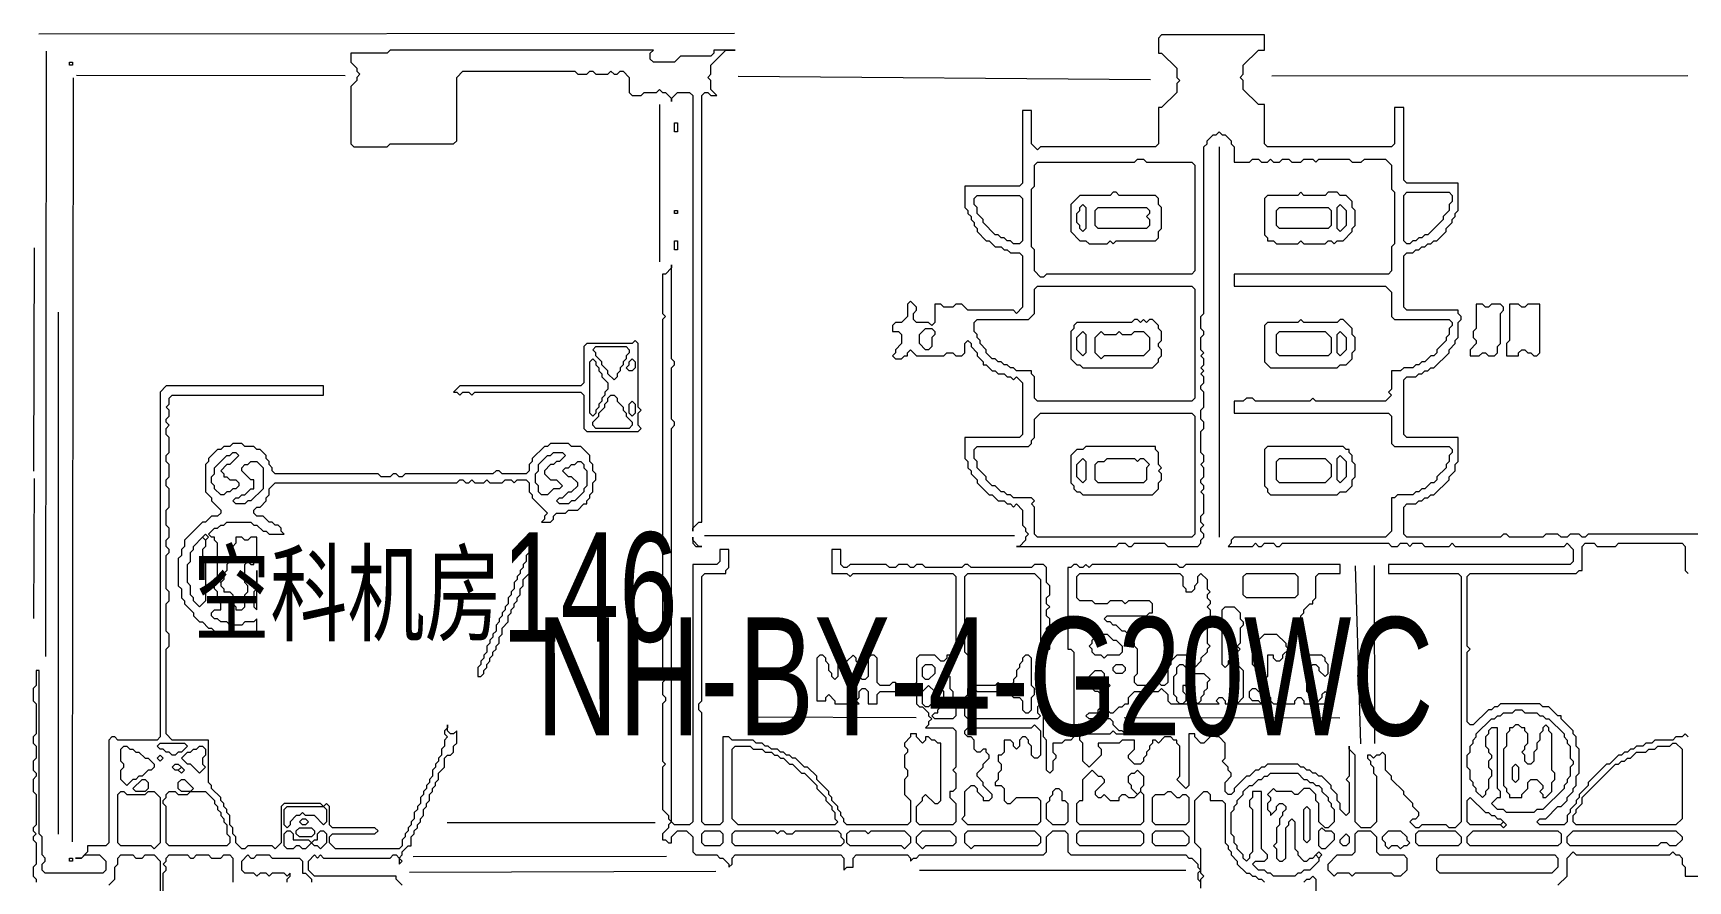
# Model space of a CAD drawing. Extents: x 20 to 3943, y 20 to 2783.
# Drawn here: x 935 to 1482, y 1839 to 2120 of the extents above; entities that cross this region are included whole.
import ezdxf

# ---------------------------------------------------------------- set-up
doc = ezdxf.new("R2010")
doc.units = 0
for name, color, linetype, lineweight in [('OCR_TEXT', 6, 'Continuous', 0), ('TRACE_CURVE', 6, 'Continuous', 0), ('TRACE_STRAIGHT', 5, 'Continuous', 0), ('TRACE_TEXT_SYMBOL', 6, 'Continuous', 0)]:
    doc.layers.add(name, color=color, linetype=linetype, lineweight=lineweight)
doc.styles.add('wqy-unicode', font='wqy-unicode.lff')

msp = doc.modelspace()

# ---------------------------------------------------------------- linework, layer by layer
at = {"layer": 'TRACE_CURVE', "color": 6}
for points in [[(1402, 2054), (1402, 2055), (1404, 2057), (1404, 2058), (1405, 2059), (1405, 2060), (1406, 2061), (1406, 2070), (1389, 2070), (1388, 2071), (1388, 2095), (1385, 2095), (1385, 2083), (1384, 2082), (1343, 2082), (1342, 2083), (1342, 2096), (1340, 2096), (1335, 2101), (1335, 2104), (1334, 2105), (1335, 2106), (1335, 2109), (1340, 2114), (1342, 2114), (1342, 2119), (1308, 2119), (1307, 2118), (1307, 2113), (1308, 2113), (1313, 2108), (1313, 2105), (1314, 2104), (1313, 2103), (1313, 2100), (1308, 2095), (1307, 2095), (1307, 2083), (1306, 2082), (1268, 2082), (1267, 2081), (1265, 2083), (1265, 2094), (1262, 2094), (1262, 2070), (1261, 2069), (1243, 2069), (1243, 2062), (1244, 2061), (1244, 2060), (1245, 2059), (1245, 2058), (1246, 2057), (1246, 2056), (1247, 2055), (1247, 2054), (1250, 2051), (1251, 2051), (1253, 2049), (1255, 2049), (1256, 2048), (1257, 2048), (1258, 2047), (1261, 2047)], [(1053, 2114), (1052, 2113), (1040, 2113), (1040, 2110), (1042, 2108), (1042, 2107), (1043, 2106), (1042, 2105), (1042, 2104), (1040, 2102), (1040, 2083), (1041, 2082), (1052, 2082), (1053, 2083), (1074, 2083), (1075, 2084), (1075, 2105), (1077, 2107), (1114, 2107), (1115, 2106), (1118, 2106), (1119, 2107), (1120, 2107), (1121, 2106), (1125, 2106), (1126, 2107), (1127, 2106), (1128, 2106), (1129, 2107), (1130, 2107), (1132, 2105), (1132, 2100), (1133, 2099), (1136, 2099), (1137, 2100), (1141, 2100), (1142, 2101), (1143, 2100), (1144, 2100), (1146, 2098), (1146, 2097), (1146, 2098), (1148, 2100), (1152, 2100), (1153, 2099), (1153, 1955), (1153, 1956), (1155, 1958), (1156, 1958), (1156, 2099), (1157, 2100), (1158, 2100), (1159, 2099), (1161, 2099), (1159, 2101), (1159, 2104), (1158, 2105), (1159, 2106), (1159, 2109), (1164, 2114), (1167, 2114), (1160, 2114), (1160, 2113), (1159, 2112)], [(1159, 2112), (1149, 2112), (1147, 2110), (1140, 2110), (1139, 2111), (1139, 2113), (1140, 2114), (1053, 2114)], [(1321, 1995), (1322, 1996), (1322, 2001), (1321, 2002), (1321, 2003), (1322, 2004), (1322, 2006), (1321, 2007), (1322, 2008), (1321, 2009), (1322, 2010), (1322, 2012), (1321, 2013), (1322, 2014), (1321, 2015), (1321, 2019), (1322, 2020), (1322, 2021), (1321, 2022), (1321, 2026), (1322, 2027), (1322, 2082), (1323, 2083), (1323, 2084), (1325, 2086), (1326, 2086), (1327, 2087), (1328, 2086), (1329, 2086), (1331, 2084), (1331, 2083), (1332, 2082), (1332, 2077), (1337, 2077), (1338, 2078), (1340, 2078), (1341, 2077), (1343, 2077), (1344, 2078), (1345, 2077), (1347, 2077), (1348, 2078), (1350, 2078), (1351, 2077), (1354, 2077), (1355, 2078), (1358, 2078), (1359, 2077), (1360, 2078), (1370, 2078), (1371, 2077), (1374, 2077), (1375, 2078), (1382, 2078), (1384, 2076), (1384, 2068), (1385, 2067), (1385, 2050), (1384, 2049), (1384, 2041), (1383, 2040), (1332, 2040), (1332, 2036), (1382, 2036)], [(1447, 1953), (1446, 1954), (1443, 1954), (1442, 1953), (1440, 1953), (1439, 1954), (1435, 1954), (1434, 1953), (1423, 1953), (1422, 1954), (1421, 1954), (1420, 1953), (1389, 1953), (1388, 1954), (1388, 1963), (1389, 1964), (1392, 1964), (1393, 1965), (1394, 1965), (1395, 1966), (1396, 1966), (1397, 1967), (1398, 1967), (1403, 1972), (1403, 1973), (1405, 1975), (1405, 1977), (1406, 1978), (1406, 1986), (1389, 1986), (1388, 1987), (1388, 2005), (1389, 2006), (1392, 2006), (1393, 2007), (1394, 2007), (1395, 2008), (1396, 2008), (1397, 2009), (1398, 2009), (1403, 2014), (1403, 2015), (1405, 2017), (1405, 2018), (1406, 2019), (1406, 2024), (1407, 2025), (1407, 2026), (1406, 2027), (1406, 2028), (1389, 2028), (1388, 2029), (1388, 2046), (1389, 2047), (1391, 2047), (1392, 2048), (1393, 2048), (1394, 2049), (1395, 2049), (1396, 2050), (1397, 2050), (1398, 2051), (1399, 2051), (1402, 2054)], [(1261, 2047), (1262, 2046), (1262, 2029), (1260, 2027), (1259, 2028), (1244, 2028), (1242, 2030), (1240, 2030), (1239, 2029), (1236, 2029), (1235, 2030), (1233, 2030), (1233, 2024), (1232, 2023), (1231, 2024), (1227, 2024), (1226, 2025), (1226, 2027), (1227, 2028), (1227, 2029), (1225, 2031), (1224, 2030), (1224, 2026), (1222, 2024), (1220, 2024), (1219, 2023), (1219, 2021), (1221, 2021), (1222, 2020), (1222, 2017), (1220, 2015), (1220, 2014), (1219, 2013), (1220, 2012), (1222, 2012), (1223, 2013), (1224, 2013), (1224, 2014), (1225, 2015), (1227, 2013), (1236, 2013), (1237, 2014), (1239, 2014), (1240, 2013), (1242, 2013), (1243, 2014), (1243, 2017), (1244, 2018), (1245, 2017), (1245, 2016), (1247, 2014), (1247, 2013), (1249, 2011), (1249, 2010), (1250, 2010), (1252, 2008), (1253, 2008), (1254, 2007), (1256, 2007), (1257, 2006), (1258, 2006), (1259, 2005), (1260, 2006), (1262, 2004)], [(1165, 1943), (1165, 1949), (1162, 1949), (1162, 1945), (1161, 1944), (1153, 1944), (1153, 1859), (1152, 1858), (1147, 1858), (1146, 1859), (1146, 1989), (1147, 1990), (1147, 1991), (1146, 1992), (1146, 2009), (1147, 2010), (1147, 2011), (1146, 2012), (1146, 2043), (1146, 2042), (1144, 2040), (1143, 2040), (1143, 2027), (1144, 2026), (1143, 2025), (1143, 1908), (1144, 1907), (1144, 1906), (1143, 1905), (1143, 1901), (1144, 1900), (1144, 1899), (1143, 1898), (1143, 1879), (1144, 1878), (1143, 1877), (1143, 1863), (1145, 1861), (1145, 1860), (1146, 1859), (1145, 1858), (1145, 1857), (1143, 1855), (1143, 1853), (1144, 1853), (1145, 1852), (1146, 1852), (1146, 1854), (1148, 1856), (1151, 1856), (1153, 1854), (1153, 1849), (1154, 1848), (1161, 1848), (1162, 1847), (1163, 1847), (1165, 1845), (1165, 1844), (1166, 1845), (1166, 1847), (1167, 1848), (1202, 1848), (1203, 1847), (1203, 1843)], [(1382, 2036), (1384, 2034), (1384, 2026), (1385, 2025), (1403, 2025), (1404, 2024), (1404, 2023), (1403, 2022), (1403, 2020), (1402, 2019), (1402, 2018), (1399, 2015), (1399, 2014), (1398, 2013), (1397, 2013), (1395, 2011), (1394, 2011), (1393, 2010), (1392, 2010), (1391, 2009), (1388, 2009), (1387, 2008), (1384, 2008), (1384, 2002), (1383, 2001), (1384, 2000), (1382, 1998), (1359, 1998), (1358, 1999), (1357, 1998), (1339, 1998), (1338, 1999), (1336, 1999), (1335, 1998), (1332, 1998), (1332, 1994), (1383, 1994), (1384, 1993), (1384, 1984), (1385, 1983), (1403, 1983), (1404, 1982), (1404, 1981), (1403, 1980), (1403, 1978), (1402, 1977), (1402, 1976), (1399, 1973), (1399, 1972), (1398, 1971), (1397, 1971), (1395, 1969), (1394, 1969), (1393, 1968), (1392, 1968), (1391, 1967), (1386, 1967), (1385, 1966), (1384, 1966), (1384, 1955), (1382, 1953), (1332, 1953), (1331, 1952), (1331, 1951)], [(979, 2003), (977, 2001), (977, 1887), (976, 1886), (963, 1886), (962, 1887), (961, 1887), (960, 1886), (960, 1852), (959, 1851), (953, 1851), (953, 1849), (951, 1847), (949, 1847), (951, 1847), (952, 1848), (957, 1848), (959, 1846), (959, 1843), (958, 1842), (939, 1842), (938, 1843), (938, 1845), (939, 1846), (939, 1847), (938, 1848), (938, 1854), (937, 1855), (937, 1909), (936, 1909), (936, 1904), (935, 1903), (935, 1899), (936, 1898), (936, 1888), (935, 1887), (935, 1885), (936, 1884), (936, 1880), (935, 1879), (935, 1876), (936, 1875), (936, 1874), (935, 1873), (935, 1869), (936, 1868), (936, 1858), (935, 1857), (935, 1856), (936, 1855), (935, 1854), (935, 1853), (936, 1852), (936, 1845), (935, 1844), (935, 1841), (936, 1840), (936, 1839)], [(979, 1947), (980, 1948), (980, 1949), (979, 1950), (979, 1952), (980, 1953), (980, 1956), (979, 1957), (979, 1962), (980, 1963), (980, 1969), (979, 1970), (979, 1972), (980, 1973), (980, 1977), (979, 1978), (979, 1980), (980, 1981), (980, 1986), (979, 1987), (979, 1989), (980, 1990), (979, 1991), (979, 1992), (980, 1993), (980, 1995), (979, 1996), (980, 1997), (980, 1999), (981, 2000), (1031, 2000), (1031, 2003), (979, 2003)], [(1262, 2004), (1262, 1987), (1261, 1986), (1243, 1986), (1243, 1979), (1244, 1978), (1244, 1976), (1245, 1975), (1245, 1974), (1247, 1972), (1247, 1971), (1251, 1967), (1252, 1967), (1254, 1965), (1256, 1965), (1257, 1964), (1258, 1964), (1259, 1963), (1260, 1964), (1262, 1962), (1262, 1957), (1263, 1956), (1263, 1955), (1264, 1954), (1263, 1953), (1263, 1952), (1261, 1950), (1260, 1950), (1293, 1950), (1294, 1951), (1296, 1951), (1297, 1950), (1298, 1950), (1299, 1951), (1309, 1951), (1310, 1950), (1320, 1950), (1321, 1951), (1321, 1952), (1322, 1953), (1322, 1954), (1321, 1955), (1321, 1956), (1322, 1957), (1321, 1958), (1321, 1960), (1322, 1961), (1322, 1967), (1321, 1968), (1322, 1969), (1322, 1970), (1321, 1971), (1321, 1972), (1322, 1973), (1322, 1976), (1321, 1977), (1322, 1978), (1322, 1980), (1321, 1981), (1321, 1988), (1322, 1989), (1322, 1991), (1321, 1992), (1321, 1995)], [(1494, 1954), (1449, 1954), (1448, 1953), (1447, 1953)], [(1245, 1943), (1244, 1944), (1243, 1944), (1242, 1943), (1230, 1943), (1229, 1944), (1227, 1944), (1226, 1943), (1225, 1943), (1224, 1944), (1221, 1944), (1220, 1943), (1218, 1943), (1217, 1944), (1205, 1944), (1204, 1943), (1203, 1943), (1202, 1944), (1202, 1949), (1199, 1949), (1199, 1941), (1204, 1941), (1205, 1940), (1206, 1941), (1239, 1941), (1240, 1940), (1240, 1914), (1239, 1913), (1238, 1914), (1237, 1914), (1237, 1913), (1236, 1912), (1235, 1912), (1233, 1914), (1228, 1914), (1227, 1913), (1227, 1905), (1226, 1904), (1221, 1904), (1220, 1905), (1219, 1905), (1218, 1904), (1215, 1904), (1214, 1905), (1214, 1913), (1213, 1914), (1212, 1914), (1211, 1913), (1211, 1907), (1210, 1906), (1209, 1906), (1208, 1907), (1208, 1911), (1207, 1912), (1207, 1913), (1206, 1914), (1204, 1912), (1203, 1913), (1203, 1914), (1201, 1914), (1201, 1907), (1200, 1906), (1199, 1907), (1199, 1908)], [(1331, 1951), (1330, 1950), (1338, 1950), (1339, 1951), (1340, 1950), (1341, 1950), (1342, 1951), (1345, 1951), (1346, 1950), (1347, 1950), (1348, 1951), (1383, 1951), (1384, 1950), (1386, 1950), (1387, 1951), (1389, 1951), (1390, 1950), (1391, 1951), (1394, 1951), (1395, 1950), (1403, 1950), (1404, 1951), (1405, 1950), (1441, 1950), (1442, 1951), (1444, 1949), (1444, 1945), (1443, 1944), (1383, 1944), (1383, 1941), (1406, 1941), (1407, 1940), (1407, 1859), (1405, 1857), (1403, 1857), (1402, 1858), (1394, 1858), (1393, 1857), (1392, 1857), (1390, 1859), (1391, 1860), (1392, 1860), (1393, 1861), (1393, 1862), (1391, 1864), (1391, 1865), (1388, 1868), (1388, 1869), (1384, 1873), (1384, 1874), (1382, 1876), (1382, 1881), (1381, 1882), (1380, 1881), (1379, 1881), (1378, 1880), (1377, 1881), (1376, 1881), (1376, 1880), (1377, 1879), (1377, 1878), (1378, 1877), (1378, 1875), (1379, 1874)], [(1432, 1859), (1433, 1860), (1435, 1860), (1439, 1864), (1440, 1864), (1442, 1866), (1442, 1867), (1444, 1869), (1444, 1870), (1445, 1871), (1445, 1874), (1446, 1875), (1446, 1883), (1445, 1884), (1445, 1887), (1444, 1888), (1444, 1889), (1440, 1893), (1440, 1894), (1439, 1894), (1436, 1897), (1434, 1897), (1433, 1898), (1420, 1898), (1419, 1897), (1418, 1897), (1417, 1896), (1416, 1896), (1411, 1891), (1410, 1891), (1409, 1892), (1409, 1915), (1410, 1916), (1409, 1917), (1409, 1940), (1410, 1941), (1445, 1941), (1446, 1942), (1447, 1942), (1447, 1950), (1448, 1951), (1451, 1951), (1452, 1950), (1458, 1950), (1459, 1951), (1480, 1951), (1481, 1950), (1481, 1942), (1482, 1941)], [(1064, 1868), (1063, 1867), (1063, 1865), (1062, 1864), (1062, 1863), (1061, 1862), (1061, 1860), (1060, 1859), (1060, 1858), (1059, 1857), (1059, 1856), (1058, 1855), (1058, 1854), (1057, 1853), (1057, 1851), (1056, 1850), (1035, 1850), (1033, 1852), (1033, 1854), (1034, 1855), (1048, 1855), (1049, 1856), (1048, 1857), (1034, 1857), (1033, 1858), (1033, 1864), (1032, 1865), (1031, 1864), (1030, 1865), (1018, 1865), (1017, 1864), (1017, 1852), (1015, 1850), (1014, 1851), (1006, 1851), (1005, 1850), (1004, 1850), (1002, 1852), (1002, 1854), (1001, 1855), (1001, 1857), (1000, 1858), (1000, 1861), (999, 1862), (999, 1863), (998, 1864), (998, 1865), (997, 1866), (997, 1867), (994, 1870), (994, 1871), (993, 1872), (993, 1886), (981, 1886), (979, 1888), (979, 1916), (980, 1917), (980, 1921), (979, 1922), (979, 1931), (980, 1932), (980, 1935), (979, 1936), (979, 1947)], [(1230, 1887), (1230, 1886), (1229, 1885), (1227, 1887), (1227, 1888), (1225, 1888), (1225, 1887), (1223, 1885), (1223, 1884), (1224, 1883), (1224, 1882), (1223, 1881), (1223, 1877), (1224, 1876), (1224, 1874), (1223, 1873), (1223, 1868), (1225, 1866), (1225, 1859), (1224, 1858), (1204, 1858), (1203, 1859), (1203, 1860), (1202, 1861), (1202, 1862), (1201, 1863), (1201, 1864), (1199, 1866), (1199, 1867), (1198, 1868), (1198, 1869), (1194, 1873), (1194, 1874), (1191, 1877), (1190, 1877), (1187, 1880), (1186, 1880), (1185, 1881), (1184, 1881), (1183, 1882), (1182, 1882), (1181, 1883), (1179, 1883), (1178, 1884), (1177, 1884), (1176, 1885), (1174, 1885), (1173, 1886), (1166, 1886), (1165, 1887), (1163, 1887), (1163, 1859), (1162, 1858), (1157, 1858), (1156, 1859), (1156, 1895), (1155, 1896), (1155, 1898), (1156, 1899), (1156, 1940), (1157, 1941), (1164, 1941), (1164, 1942), (1165, 1943)], [(1355, 1928), (1355, 1929), (1357, 1931), (1358, 1931), (1358, 1932), (1359, 1933), (1359, 1940), (1360, 1941), (1367, 1941), (1367, 1944), (1316, 1944), (1315, 1943), (1314, 1943), (1313, 1944), (1285, 1944), (1284, 1943), (1283, 1944), (1282, 1943), (1281, 1943), (1280, 1944), (1279, 1944), (1278, 1943), (1277, 1943), (1277, 1916), (1278, 1916), (1279, 1915), (1279, 1887), (1278, 1886), (1276, 1886), (1275, 1885), (1272, 1885), (1272, 1882), (1273, 1881), (1273, 1880), (1272, 1879), (1272, 1876), (1271, 1875), (1270, 1876), (1270, 1886), (1269, 1887), (1269, 1915), (1270, 1916), (1271, 1916), (1271, 1917), (1270, 1918), (1270, 1920), (1271, 1921), (1270, 1922), (1270, 1923), (1271, 1924), (1271, 1926), (1270, 1927), (1270, 1929), (1271, 1930), (1270, 1931), (1270, 1933), (1271, 1934), (1271, 1937), (1270, 1938), (1270, 1943), (1269, 1944), (1266, 1944), (1265, 1943), (1245, 1943)], [(1280, 1940), (1281, 1941), (1314, 1941), (1315, 1940), (1315, 1937), (1316, 1936), (1316, 1935), (1318, 1935), (1319, 1936), (1319, 1937), (1320, 1938), (1320, 1940), (1321, 1941), (1323, 1939), (1323, 1936), (1324, 1935), (1323, 1934), (1323, 1933), (1324, 1932), (1324, 1931), (1323, 1930), (1324, 1929), (1324, 1926), (1323, 1925), (1323, 1918), (1324, 1917), (1323, 1916), (1323, 1915), (1321, 1913), (1321, 1912), (1319, 1910), (1318, 1911), (1318, 1912), (1317, 1913), (1317, 1914), (1313, 1914), (1311, 1912), (1311, 1911), (1310, 1910), (1310, 1905), (1309, 1904), (1308, 1904), (1307, 1905), (1305, 1905), (1304, 1904), (1300, 1904), (1299, 1905), (1299, 1907), (1300, 1908), (1300, 1916), (1299, 1917), (1299, 1918), (1297, 1920), (1297, 1921), (1296, 1922), (1295, 1922), (1293, 1924), (1292, 1924), (1291, 1925), (1290, 1925), (1289, 1926), (1290, 1927), (1303, 1927), (1304, 1928)], [(1304, 1928), (1305, 1928), (1305, 1931), (1304, 1932), (1297, 1932), (1296, 1931), (1295, 1932), (1291, 1932), (1290, 1931), (1286, 1931), (1285, 1932), (1281, 1932), (1280, 1933), (1280, 1940)], [(1320, 1898), (1327, 1898), (1326, 1899), (1327, 1900), (1328, 1900), (1329, 1899), (1329, 1898), (1341, 1898), (1340, 1899), (1338, 1899), (1337, 1900), (1337, 1902), (1338, 1903), (1339, 1903), (1340, 1902), (1341, 1902), (1342, 1901), (1343, 1901), (1344, 1900), (1344, 1899), (1345, 1898), (1347, 1898), (1348, 1899), (1349, 1898), (1352, 1898), (1352, 1899), (1353, 1900), (1354, 1900), (1355, 1899), (1355, 1898), (1363, 1898), (1363, 1901), (1362, 1902), (1361, 1901), (1361, 1900), (1359, 1898), (1358, 1898), (1357, 1899), (1357, 1901), (1356, 1902), (1356, 1906), (1357, 1907), (1357, 1910), (1358, 1911), (1359, 1911), (1360, 1910), (1360, 1909), (1362, 1907), (1363, 1908), (1363, 1911), (1362, 1912), (1362, 1913), (1361, 1914), (1357, 1914), (1356, 1913), (1355, 1914), (1355, 1915), (1354, 1916), (1354, 1921), (1353, 1922), (1353, 1925), (1354, 1926), (1354, 1927), (1355, 1928)], [(1199, 1908), (1198, 1909), (1198, 1911), (1197, 1912), (1197, 1913), (1196, 1914), (1195, 1914), (1194, 1913), (1194, 1899), (1197, 1899), (1197, 1900), (1198, 1901), (1200, 1899), (1200, 1898), (1208, 1898), (1207, 1899), (1208, 1900), (1208, 1902), (1209, 1903), (1210, 1903), (1211, 1902), (1211, 1898), (1214, 1898), (1214, 1901), (1215, 1902), (1224, 1902), (1225, 1903), (1227, 1901), (1227, 1898), (1228, 1897), (1229, 1897), (1231, 1895), (1231, 1894), (1232, 1893), (1231, 1892), (1231, 1891), (1230, 1890), (1239, 1890), (1240, 1889), (1240, 1877), (1239, 1876), (1240, 1875), (1240, 1870), (1239, 1869), (1238, 1869), (1238, 1867), (1240, 1865), (1240, 1859), (1239, 1858), (1228, 1858), (1227, 1859), (1227, 1864), (1229, 1866), (1229, 1867), (1230, 1868), (1233, 1865), (1234, 1865), (1235, 1866), (1235, 1885), (1234, 1885), (1233, 1886), (1232, 1886), (1231, 1887), (1230, 1887)], [(1312, 1886), (1311, 1887), (1309, 1887), (1307, 1885), (1306, 1886), (1305, 1886), (1305, 1885), (1304, 1884), (1304, 1883), (1303, 1882), (1303, 1881), (1302, 1880), (1302, 1879), (1301, 1878), (1299, 1878), (1297, 1880), (1297, 1881), (1299, 1883), (1299, 1886), (1295, 1886), (1294, 1885), (1287, 1885), (1287, 1884), (1288, 1883), (1288, 1881), (1284, 1877), (1282, 1879), (1282, 1885), (1281, 1886), (1281, 1887), (1282, 1888), (1291, 1888), (1292, 1889), (1293, 1888), (1302, 1888), (1296, 1888), (1295, 1889), (1294, 1889), (1292, 1891), (1292, 1892), (1291, 1893), (1284, 1893), (1283, 1894), (1284, 1895), (1287, 1895), (1287, 1896), (1288, 1897), (1289, 1897), (1291, 1895), (1292, 1895), (1294, 1897), (1295, 1897), (1296, 1898), (1297, 1898), (1297, 1900), (1299, 1902), (1307, 1902), (1308, 1903), (1310, 1901), (1310, 1899), (1311, 1898), (1318, 1898), (1319, 1899), (1320, 1898)], [(1424, 1895), (1425, 1896), (1427, 1896), (1428, 1895), (1432, 1895), (1433, 1894), (1434, 1894), (1435, 1893), (1436, 1893), (1441, 1888), (1441, 1887), (1442, 1886), (1442, 1885), (1443, 1884), (1443, 1880), (1444, 1879), (1444, 1878), (1443, 1877), (1443, 1874), (1442, 1873), (1442, 1872), (1441, 1871), (1441, 1870), (1434, 1863), (1432, 1863), (1431, 1862), (1422, 1862), (1421, 1863), (1419, 1863), (1417, 1865), (1419, 1867), (1420, 1867), (1420, 1869), (1419, 1870), (1419, 1890), (1417, 1890), (1416, 1889), (1416, 1888), (1415, 1887), (1415, 1884), (1416, 1883), (1416, 1882), (1417, 1881), (1417, 1880), (1416, 1879), (1416, 1877), (1417, 1876), (1417, 1874), (1416, 1873), (1416, 1870), (1415, 1869), (1415, 1868), (1414, 1867), (1412, 1869), (1412, 1870), (1411, 1871), (1411, 1872), (1410, 1873), (1410, 1876), (1409, 1877), (1409, 1881), (1410, 1882), (1410, 1884), (1411, 1885)], [(1411, 1885), (1411, 1886), (1412, 1887), (1412, 1888), (1417, 1893), (1418, 1893), (1419, 1894), (1420, 1894), (1421, 1895), (1424, 1895)], [(1030, 1848), (1031, 1847), (1053, 1847), (1054, 1848), (1055, 1848), (1056, 1847), (1056, 1845), (1057, 1846), (1056, 1847), (1057, 1848), (1057, 1849), (1059, 1851), (1060, 1851), (1060, 1854), (1061, 1855), (1061, 1856), (1062, 1857), (1062, 1858), (1063, 1859), (1063, 1860), (1064, 1861), (1064, 1863), (1065, 1864), (1065, 1865), (1066, 1866), (1066, 1868), (1067, 1869), (1067, 1870), (1068, 1871), (1068, 1872), (1069, 1873), (1069, 1875), (1071, 1877), (1071, 1880), (1072, 1881), (1073, 1881), (1074, 1882), (1074, 1884), (1075, 1885), (1075, 1889), (1074, 1888), (1073, 1888), (1072, 1889), (1072, 1891), (1072, 1890), (1071, 1889), (1071, 1888), (1072, 1887), (1071, 1886), (1071, 1884), (1070, 1883), (1070, 1881), (1069, 1880), (1069, 1879), (1068, 1878), (1068, 1877), (1067, 1876), (1067, 1874), (1066, 1873), (1066, 1872), (1065, 1871), (1065, 1870), (1064, 1869), (1064, 1868)], [(1265, 1890), (1266, 1891), (1268, 1889), (1268, 1881), (1267, 1880), (1266, 1880), (1265, 1881), (1265, 1884), (1264, 1885), (1264, 1886), (1263, 1887), (1262, 1887), (1261, 1886), (1261, 1884), (1260, 1883), (1259, 1884), (1259, 1885), (1258, 1886), (1256, 1886), (1256, 1882), (1255, 1881), (1254, 1881), (1254, 1879), (1255, 1878), (1255, 1876), (1254, 1875), (1254, 1873), (1253, 1872), (1253, 1871), (1255, 1871), (1256, 1870), (1256, 1866), (1257, 1865), (1258, 1865), (1260, 1867), (1267, 1867), (1268, 1866), (1268, 1859), (1267, 1858), (1244, 1858), (1242, 1860), (1243, 1861), (1243, 1869), (1245, 1871), (1246, 1871), (1247, 1870), (1247, 1869), (1249, 1867), (1249, 1866), (1251, 1866), (1252, 1867), (1252, 1868), (1249, 1871), (1249, 1872), (1247, 1874), (1247, 1875), (1249, 1877), (1249, 1878), (1251, 1880), (1251, 1881), (1250, 1882), (1250, 1883), (1249, 1883), (1248, 1882)], [(1248, 1882), (1247, 1882), (1246, 1883), (1246, 1886), (1245, 1887), (1244, 1887), (1243, 1888), (1243, 1889), (1244, 1890), (1265, 1890)], [(1379, 1874), (1379, 1859), (1377, 1857), (1374, 1857), (1372, 1859), (1372, 1881), (1370, 1883), (1370, 1884), (1370, 1874), (1369, 1873), (1370, 1872), (1370, 1862), (1369, 1861), (1367, 1863), (1367, 1865), (1366, 1866), (1366, 1868), (1364, 1870), (1364, 1871), (1361, 1874), (1360, 1874), (1359, 1875), (1358, 1875), (1357, 1876), (1356, 1876), (1355, 1877), (1354, 1877), (1353, 1878), (1343, 1878), (1342, 1877), (1341, 1877), (1340, 1876), (1339, 1876), (1337, 1874), (1336, 1874), (1332, 1870), (1332, 1869), (1331, 1868), (1330, 1868), (1329, 1869), (1329, 1872), (1331, 1874), (1331, 1875), (1330, 1876), (1330, 1877), (1328, 1879), (1329, 1880), (1329, 1885), (1327, 1887), (1326, 1887), (1325, 1888), (1322, 1885), (1321, 1885), (1319, 1887), (1319, 1888), (1317, 1888), (1317, 1871), (1316, 1870), (1313, 1873), (1314, 1874), (1314, 1884), (1313, 1885), (1313, 1886), (1312, 1886)], [(1482, 1887), (1481, 1888), (1480, 1887), (1478, 1887), (1477, 1886), (1471, 1886), (1470, 1885), (1468, 1885), (1467, 1884), (1465, 1884), (1464, 1883), (1463, 1883), (1462, 1882), (1461, 1882), (1460, 1881), (1459, 1881), (1456, 1878), (1455, 1878), (1449, 1872), (1449, 1871), (1446, 1868), (1446, 1867), (1445, 1866), (1445, 1865), (1443, 1863), (1443, 1862), (1442, 1861), (1442, 1859), (1441, 1858), (1433, 1858), (1432, 1859)], [(1355, 1846), (1356, 1846), (1357, 1847), (1358, 1847), (1359, 1848), (1360, 1847), (1360, 1846), (1357, 1843), (1355, 1843), (1354, 1842), (1353, 1842), (1352, 1841), (1345, 1841), (1344, 1842), (1343, 1842), (1342, 1843), (1340, 1843), (1338, 1845), (1339, 1846), (1342, 1846), (1343, 1847), (1343, 1848), (1341, 1850), (1341, 1869), (1338, 1869), (1338, 1867), (1337, 1866), (1337, 1864), (1338, 1863), (1338, 1849), (1337, 1848), (1337, 1847), (1336, 1846), (1335, 1847), (1335, 1848), (1333, 1850), (1333, 1851), (1332, 1852), (1332, 1854), (1331, 1855), (1331, 1862), (1332, 1863), (1332, 1864), (1333, 1865), (1333, 1866), (1335, 1868), (1335, 1869), (1337, 1871), (1338, 1871), (1340, 1873), (1341, 1873), (1342, 1874), (1343, 1874)], [(1343, 1874), (1344, 1875), (1353, 1875), (1355, 1873), (1356, 1873), (1357, 1872), (1358, 1872), (1359, 1871), (1360, 1871), (1361, 1870), (1361, 1869), (1363, 1867), (1363, 1866), (1364, 1865), (1364, 1864), (1365, 1863), (1365, 1859), (1363, 1857), (1362, 1857), (1360, 1859), (1360, 1865), (1359, 1866), (1359, 1868), (1357, 1870), (1355, 1870), (1353, 1868), (1352, 1868), (1351, 1869), (1346, 1869), (1345, 1870), (1343, 1868), (1344, 1867), (1344, 1866), (1343, 1865), (1343, 1863), (1344, 1862), (1344, 1861), (1346, 1863), (1346, 1864), (1347, 1865), (1348, 1865), (1349, 1864), (1349, 1863), (1348, 1862), (1348, 1861), (1347, 1860), (1347, 1858), (1346, 1857), (1346, 1852), (1345, 1851), (1346, 1850), (1346, 1847), (1347, 1846), (1348, 1846), (1349, 1847), (1349, 1857), (1350, 1858), (1350, 1859), (1351, 1860), (1352, 1859), (1352, 1850), (1353, 1849), (1353, 1848), (1355, 1846)], [(1321, 1837), (1321, 1840), (1322, 1841), (1321, 1842), (1321, 1850), (1319, 1852), (1319, 1866), (1322, 1869), (1323, 1869), (1324, 1868), (1324, 1866), (1328, 1866), (1329, 1865), (1329, 1852), (1330, 1851), (1330, 1850), (1331, 1849), (1331, 1848), (1333, 1846), (1333, 1845), (1336, 1842), (1337, 1842), (1338, 1841), (1339, 1841), (1340, 1840), (1341, 1840), (1342, 1839)], [(1203, 1843), (1204, 1844), (1206, 1844), (1206, 1847), (1207, 1848), (1224, 1848), (1225, 1847), (1225, 1846), (1226, 1847), (1227, 1847), (1228, 1848), (1269, 1848), (1270, 1849), (1270, 1854), (1272, 1856), (1276, 1856), (1277, 1855), (1277, 1849), (1278, 1848), (1316, 1848), (1317, 1847), (1318, 1847), (1320, 1845), (1320, 1844), (1321, 1843), (1320, 1842), (1320, 1840), (1321, 1839)], [(1439, 1838), (1442, 1841), (1442, 1847), (1444, 1849), (1445, 1848), (1476, 1848), (1477, 1849), (1478, 1848), (1479, 1848), (1480, 1847), (1480, 1845), (1481, 1844), (1481, 1841)], [(960, 1838), (962, 1840), (962, 1844), (963, 1845), (963, 1847), (964, 1848), (968, 1848), (969, 1847), (971, 1847), (972, 1848), (975, 1848), (977, 1846), (977, 1832)], [(978, 1836), (978, 1842), (979, 1843), (979, 1844), (978, 1845), (979, 1846), (979, 1847), (980, 1848), (986, 1848), (987, 1847), (988, 1847), (989, 1848), (993, 1848), (994, 1847), (997, 1847), (998, 1848), (1000, 1848), (1001, 1847), (1001, 1839)], [(1019, 1839), (1019, 1840), (1020, 1841), (1020, 1842), (1019, 1841), (1018, 1842), (1014, 1842), (1013, 1841), (1012, 1842), (1010, 1842), (1009, 1841), (1008, 1842), (1005, 1842), (1004, 1843), (1004, 1846), (1006, 1848), (1007, 1847), (1008, 1847), (1009, 1848), (1013, 1848), (1014, 1847), (1023, 1847), (1024, 1846), (1024, 1842), (1025, 1842), (1027, 1840), (1027, 1839)], [(1057, 1838), (1055, 1840), (1055, 1841), (1028, 1841), (1026, 1843), (1026, 1846), (1028, 1848), (1029, 1847), (1030, 1848)], [(1355, 1839), (1356, 1840), (1357, 1840), (1358, 1841), (1359, 1840), (1359, 1835)], [(1481, 1841), (1507, 1841)]]:
    msp.add_lwpolyline(points, dxfattribs=at)
for points in [[(1299, 2077), (1300, 2078), (1302, 2078), (1303, 2077), (1318, 2077), (1319, 2076), (1319, 2041), (1318, 2040), (1270, 2040), (1269, 2039), (1268, 2039), (1266, 2041), (1266, 2048), (1265, 2049), (1265, 2068), (1266, 2069), (1266, 2076), (1267, 2077)], [(1246, 2065), (1247, 2066), (1261, 2066), (1262, 2065), (1262, 2051), (1261, 2050), (1259, 2050), (1258, 2051), (1257, 2051), (1256, 2052), (1255, 2052), (1254, 2053), (1253, 2053), (1249, 2057), (1249, 2058), (1247, 2060), (1247, 2062), (1246, 2063)], [(1388, 2066), (1389, 2067), (1403, 2067), (1404, 2066), (1404, 2064), (1403, 2063), (1403, 2061), (1401, 2059), (1401, 2058), (1396, 2053), (1395, 2053), (1394, 2052), (1393, 2052), (1392, 2051), (1391, 2051), (1390, 2050), (1389, 2050), (1388, 2051)], [(1266, 2035), (1267, 2036), (1318, 2036), (1319, 2035), (1319, 1999), (1318, 1998), (1267, 1998), (1266, 1999), (1266, 2006), (1265, 2007), (1265, 2008), (1260, 2008), (1259, 2009), (1258, 2009), (1257, 2010), (1256, 2010), (1255, 2011), (1254, 2011), (1253, 2012), (1252, 2012), (1250, 2014), (1250, 2015), (1248, 2017), (1248, 2018), (1247, 2019), (1247, 2020), (1246, 2021), (1246, 2024), (1247, 2025), (1264, 2025), (1266, 2027)], [(1230, 2022), (1232, 2022), (1233, 2021), (1233, 2020), (1232, 2019), (1232, 2016), (1231, 2015), (1230, 2015), (1228, 2017), (1228, 2020)], [(1268, 1994), (1318, 1994), (1319, 1993), (1319, 1954), (1318, 1953), (1267, 1953), (1266, 1954), (1266, 1963), (1265, 1964), (1266, 1965), (1265, 1966), (1259, 1966), (1258, 1967), (1257, 1967), (1256, 1968), (1255, 1968), (1253, 1970), (1252, 1970), (1250, 1972), (1250, 1973), (1247, 1976), (1247, 1978), (1246, 1979), (1246, 1982), (1247, 1983), (1264, 1983), (1265, 1984), (1265, 1985), (1266, 1986), (1266, 1992)], [(1243, 1940), (1244, 1941), (1266, 1941), (1268, 1939), (1268, 1909), (1267, 1908), (1267, 1906), (1268, 1905), (1268, 1898), (1267, 1897), (1267, 1895), (1268, 1894), (1267, 1893), (1244, 1893), (1243, 1894), (1243, 1900), (1244, 1901), (1244, 1903), (1245, 1904), (1247, 1902), (1255, 1902), (1256, 1903), (1259, 1900), (1261, 1900), (1262, 1899), (1262, 1896), (1263, 1895), (1264, 1895), (1265, 1896), (1265, 1900), (1266, 1901), (1266, 1903), (1265, 1904), (1265, 1913), (1264, 1914), (1263, 1914), (1262, 1913), (1262, 1912), (1261, 1911), (1261, 1910), (1260, 1909), (1260, 1907), (1259, 1906), (1259, 1905), (1257, 1903), (1256, 1904), (1255, 1904), (1254, 1905), (1253, 1904), (1246, 1904), (1245, 1905), (1245, 1909), (1246, 1910), (1246, 1913), (1245, 1914), (1244, 1914), (1243, 1915)], [(1335, 1940), (1336, 1941), (1352, 1941), (1353, 1940), (1353, 1934), (1352, 1933), (1336, 1933), (1335, 1934)], [(1328, 1929), (1329, 1930), (1332, 1930), (1334, 1928), (1334, 1926), (1335, 1925), (1335, 1924), (1334, 1923), (1334, 1918), (1333, 1917), (1334, 1916), (1330, 1912), (1330, 1911), (1329, 1910), (1328, 1911)], [(1287, 1921), (1290, 1921), (1292, 1919), (1293, 1919), (1295, 1917), (1295, 1915), (1294, 1914), (1290, 1914), (1289, 1913), (1288, 1914), (1286, 1914), (1285, 1915), (1285, 1916), (1284, 1917), (1285, 1918), (1285, 1919)], [(1342, 1921), (1346, 1921), (1349, 1918), (1349, 1917), (1350, 1916), (1348, 1914), (1348, 1913), (1347, 1912), (1346, 1912), (1345, 1913), (1345, 1914), (1343, 1914), (1343, 1907), (1342, 1906), (1341, 1906), (1340, 1907), (1340, 1908), (1339, 1909), (1339, 1910), (1338, 1911), (1338, 1916), (1339, 1917), (1339, 1918)], [(1229, 1910), (1230, 1911), (1232, 1911), (1233, 1910), (1233, 1908), (1231, 1906), (1230, 1906), (1229, 1907)], [(1286, 1909), (1288, 1909), (1289, 1908), (1289, 1906), (1291, 1904), (1288, 1901), (1287, 1902), (1286, 1902), (1285, 1903), (1285, 1905), (1284, 1906), (1284, 1907)], [(1292, 1910), (1293, 1911), (1295, 1911), (1296, 1910), (1296, 1909), (1295, 1908), (1293, 1908), (1292, 1909)], [(1313, 1910), (1314, 1911), (1315, 1911), (1316, 1910), (1316, 1909), (1318, 1907), (1319, 1908), (1322, 1908), (1324, 1906), (1323, 1905), (1323, 1903), (1322, 1902), (1322, 1901), (1321, 1900), (1321, 1899), (1320, 1898), (1319, 1899), (1319, 1904), (1315, 1904), (1315, 1902), (1316, 1901), (1316, 1899), (1315, 1898), (1314, 1898), (1313, 1899), (1313, 1900), (1312, 1901), (1312, 1907), (1313, 1908)], [(1332, 1910), (1333, 1911), (1335, 1909), (1335, 1900), (1333, 1898), (1331, 1900), (1331, 1908), (1332, 1909)], [(1231, 1904), (1233, 1902), (1233, 1899), (1231, 1897), (1230, 1897), (1229, 1898), (1229, 1902)], [(1235, 1907), (1236, 1908), (1237, 1908), (1238, 1907), (1238, 1903), (1239, 1902), (1239, 1898), (1240, 1897), (1240, 1894), (1239, 1893), (1233, 1893), (1232, 1894), (1233, 1895), (1234, 1895), (1234, 1896), (1235, 1897), (1235, 1898), (1236, 1899), (1236, 1902), (1235, 1903)], [(964, 1883), (965, 1884), (966, 1884), (967, 1883), (968, 1883), (969, 1882), (970, 1882), (972, 1880), (973, 1880), (975, 1878), (975, 1877), (974, 1876), (973, 1876), (971, 1874), (970, 1874), (969, 1873), (968, 1873), (966, 1871), (964, 1873), (964, 1876), (965, 1877), (965, 1878), (964, 1879)], [(976, 1884), (977, 1885), (985, 1885), (986, 1884), (984, 1882), (983, 1882), (982, 1881), (981, 1881), (980, 1882), (979, 1882), (978, 1883), (977, 1883)], [(989, 1883), (990, 1884), (991, 1884), (992, 1883), (992, 1881), (991, 1880), (991, 1878), (992, 1877), (990, 1875), (987, 1878), (986, 1878), (984, 1880), (986, 1882), (987, 1882), (988, 1883)], [(1166, 1883), (1167, 1884), (1172, 1884), (1173, 1883), (1176, 1883), (1177, 1882), (1179, 1882), (1180, 1881), (1181, 1881), (1182, 1880), (1183, 1880), (1185, 1878), (1186, 1878), (1189, 1875), (1190, 1875), (1194, 1871), (1194, 1870), (1197, 1867), (1197, 1866), (1199, 1864), (1199, 1863), (1200, 1862), (1200, 1860), (1201, 1859), (1200, 1858), (1168, 1858), (1166, 1860)], [(1476, 1884), (1477, 1885), (1478, 1885), (1480, 1883), (1480, 1860), (1478, 1858), (1445, 1858), (1444, 1859), (1444, 1861), (1445, 1862), (1445, 1863), (1447, 1865), (1447, 1867), (1458, 1878), (1459, 1878), (1460, 1879), (1461, 1879), (1462, 1880), (1463, 1880), (1465, 1882), (1468, 1882), (1469, 1883), (1471, 1883), (1472, 1884)], [(976, 1880), (977, 1881), (978, 1880), (977, 1879)], [(981, 1877), (982, 1878), (983, 1878), (984, 1877), (983, 1876), (982, 1876)], [(983, 1876), (984, 1877), (985, 1876), (984, 1875)], [(971, 1873), (972, 1873), (973, 1872), (973, 1870), (972, 1869), (969, 1869), (968, 1870)], [(983, 1872), (984, 1873), (985, 1873), (988, 1870), (987, 1869), (984, 1869), (983, 1870)], [(1285, 1876), (1287, 1874), (1288, 1874), (1289, 1873), (1289, 1872), (1286, 1869), (1286, 1868), (1287, 1867), (1288, 1867), (1289, 1868), (1291, 1866), (1294, 1866), (1294, 1867), (1295, 1868), (1296, 1868), (1297, 1867), (1299, 1867), (1301, 1869), (1302, 1868), (1302, 1859), (1301, 1858), (1281, 1858), (1280, 1859), (1280, 1865), (1281, 1866), (1282, 1866), (1282, 1873)], [(1299, 1875), (1300, 1876), (1302, 1874), (1302, 1871), (1301, 1870), (1301, 1869), (1300, 1868), (1298, 1870), (1298, 1871), (1297, 1872), (1297, 1874), (1298, 1875)], [(963, 1868), (964, 1869), (965, 1869), (966, 1868), (972, 1868), (973, 1869), (975, 1869), (977, 1867), (977, 1852), (975, 1850), (974, 1851), (964, 1851), (963, 1852)], [(979, 1868), (980, 1869), (982, 1869), (983, 1868), (986, 1868), (987, 1869), (992, 1869), (995, 1866), (995, 1865), (996, 1864), (996, 1863), (997, 1862), (997, 1861), (998, 1860), (998, 1859), (999, 1858), (999, 1855), (1000, 1854), (1000, 1852), (999, 1851), (980, 1851), (979, 1852), (979, 1864), (978, 1865), (978, 1866), (979, 1867)], [(1272, 1869), (1273, 1870), (1274, 1870), (1275, 1869), (1275, 1866), (1276, 1866), (1277, 1865), (1277, 1859), (1276, 1858), (1272, 1858), (1270, 1860), (1270, 1865), (1271, 1866), (1271, 1867), (1272, 1868)], [(1309, 1868), (1310, 1869), (1311, 1869), (1313, 1867), (1314, 1867), (1315, 1868), (1316, 1868), (1317, 1867), (1317, 1859), (1316, 1858), (1306, 1858), (1305, 1859), (1305, 1867), (1306, 1868)], [(1409, 1866), (1410, 1867), (1415, 1862), (1416, 1862), (1417, 1861), (1418, 1861), (1419, 1860), (1420, 1860), (1421, 1859), (1420, 1858), (1410, 1858), (1409, 1859)], [(1018, 1863), (1019, 1864), (1031, 1864), (1032, 1863), (1032, 1859), (1031, 1858), (1028, 1861), (1025, 1861), (1024, 1862), (1023, 1861), (1022, 1861), (1020, 1859), (1020, 1858), (1019, 1857), (1018, 1858)], [(1023, 1859), (1024, 1860), (1025, 1860), (1026, 1859), (1025, 1858), (1024, 1858)], [(1355, 1863), (1356, 1864), (1357, 1863), (1357, 1853), (1356, 1852), (1355, 1853)], [(1018, 1855), (1019, 1856), (1020, 1856), (1021, 1855), (1021, 1853), (1026, 1853), (1027, 1852), (1025, 1850), (1024, 1850), (1023, 1851), (1022, 1851), (1021, 1850), (1019, 1850), (1018, 1851)], [(1022, 1856), (1023, 1857), (1027, 1857), (1028, 1856), (1028, 1855), (1027, 1854), (1023, 1854), (1022, 1855)], [(1029, 1855), (1030, 1856), (1031, 1856), (1032, 1855), (1032, 1852), (1030, 1850), (1029, 1851), (1028, 1851), (1027, 1852), (1028, 1853), (1029, 1853)], [(1156, 1855), (1157, 1856), (1162, 1856), (1163, 1855), (1163, 1852), (1162, 1851), (1157, 1851), (1156, 1852)], [(1166, 1855), (1167, 1856), (1180, 1856), (1181, 1855), (1182, 1856), (1183, 1856), (1184, 1855), (1186, 1855), (1187, 1856), (1201, 1856), (1202, 1855), (1202, 1854), (1203, 1853), (1203, 1852), (1202, 1851), (1167, 1851), (1166, 1852)], [(1204, 1855), (1205, 1856), (1210, 1856), (1211, 1855), (1212, 1856), (1223, 1856), (1225, 1854), (1225, 1852), (1223, 1850), (1222, 1851), (1205, 1851), (1204, 1852)], [(1229, 1856), (1238, 1856), (1240, 1854), (1240, 1852), (1239, 1851), (1230, 1851), (1229, 1850), (1227, 1852), (1227, 1854)], [(1243, 1855), (1244, 1856), (1266, 1856), (1268, 1854), (1268, 1852), (1267, 1851), (1246, 1851), (1245, 1850), (1243, 1852)], [(1280, 1855), (1281, 1856), (1301, 1856), (1302, 1855), (1302, 1852), (1301, 1851), (1281, 1851), (1280, 1852)], [(1305, 1855), (1306, 1856), (1315, 1856), (1317, 1854), (1317, 1852), (1316, 1851), (1306, 1851), (1305, 1852)], [(1360, 1856), (1361, 1857), (1362, 1856), (1364, 1856), (1365, 1855), (1365, 1853), (1362, 1850), (1361, 1850), (1360, 1851)], [(1372, 1855), (1373, 1856), (1377, 1856), (1379, 1854), (1379, 1849), (1380, 1848), (1388, 1848), (1389, 1847), (1389, 1843), (1387, 1841), (1385, 1841), (1384, 1842), (1372, 1842), (1371, 1841), (1370, 1842), (1366, 1842), (1365, 1841), (1363, 1843), (1363, 1845), (1366, 1848), (1371, 1848), (1372, 1849)], [(1369, 1855), (1370, 1854), (1370, 1852), (1369, 1851), (1368, 1851), (1367, 1852), (1367, 1853)], [(1383, 1856), (1387, 1856), (1389, 1854), (1389, 1853), (1390, 1852), (1389, 1851), (1388, 1851), (1387, 1850), (1386, 1851), (1384, 1851), (1383, 1850), (1382, 1851), (1382, 1852), (1381, 1853), (1381, 1854)], [(1392, 1855), (1393, 1856), (1405, 1856), (1407, 1854), (1407, 1852), (1406, 1851), (1393, 1851), (1392, 1852)], [(1411, 1856), (1439, 1856), (1440, 1855), (1440, 1852), (1439, 1851), (1410, 1851), (1409, 1852), (1409, 1854)], [(1420, 1858), (1421, 1859), (1422, 1858), (1421, 1857)], [(1444, 1856), (1478, 1856), (1480, 1854), (1480, 1853), (1478, 1851), (1476, 1851), (1475, 1852), (1473, 1852), (1472, 1851), (1443, 1851), (1442, 1852), (1442, 1854)], [(1359, 1848), (1360, 1849), (1361, 1848), (1360, 1847)], [(1399, 1847), (1400, 1848), (1438, 1848), (1439, 1847), (1439, 1844), (1437, 1842), (1400, 1842), (1399, 1843)]]:
    msp.add_lwpolyline(points, close=True, dxfattribs=at)
at = {"layer": 'TRACE_STRAIGHT', "color": 5}
for p, q in [((936.874, 2119.384), (1166.877, 2119.621)), ((939.263, 1913.624), (939.415, 2113.625)), ((948.059, 1852.373), (948.406, 2104.875)), ((949.373, 2105.668), (1038.125, 2105.584)), ((1168.069, 2105.395), (1304.331, 2104.308)), ((1344.379, 2105.457), (1481.88, 2105.593)), ((1142, 2096), (1142, 2044)), ((1327, 2082), (1327, 1953)), ((935.197, 1974.867), (935.494, 2048.631)), ((943.371, 1854.875), (943.378, 2027.375)), ((935.285, 1926.122), (935.416, 1972.379)), ((1156.875, 1953.613), (1259.375, 1953.63)), ((1371.97, 1943.552), (1373.751, 1884.78)), ((1378.238, 1943.628), (1378.386, 1884.872)), ((1171.87, 1893.617), (1226.879, 1893.392)), ((1295.625, 1893.444), (1366.877, 1893.28)), ((1071.875, 1858.704), (1140.625, 1858.702)), ((1060.621, 1847.464), (1144.377, 1847.602)), ((1059.371, 1842.323), (1160.624, 1842.668)), ((1228, 1843), (1316, 1843))]:
    msp.add_line(p, q, dxfattribs=at)
at = {"layer": 'TRACE_TEXT_SYMBOL', "color": 6}
for points in [[(947, 2110), (948, 2110), (948, 2109), (947, 2109)], [(1147, 2090), (1148, 2090), (1148, 2087), (1147, 2087)], [(1292, 2067), (1291, 2066), (1281, 2066), (1278, 2063), (1278, 2054), (1281, 2051), (1283, 2051), (1284, 2050), (1290, 2050), (1291, 2051), (1292, 2050), (1293, 2051), (1306, 2051), (1307, 2052), (1307, 2054), (1308, 2055), (1308, 2062), (1307, 2063), (1307, 2065), (1306, 2066), (1294, 2066), (1293, 2067)], [(1281, 2062), (1282, 2063), (1283, 2062), (1283, 2055), (1282, 2054), (1281, 2055), (1281, 2056), (1280, 2057), (1280, 2060), (1281, 2061)], [(1286, 2061), (1287, 2062), (1303, 2062), (1304, 2061), (1304, 2060), (1303, 2059), (1304, 2058), (1304, 2056), (1303, 2055), (1287, 2055), (1286, 2056)], [(1354, 2067), (1353, 2066), (1343, 2066), (1342, 2065), (1342, 2053), (1343, 2052), (1343, 2051), (1345, 2051), (1346, 2050), (1353, 2050), (1354, 2051), (1355, 2050), (1362, 2050), (1363, 2051), (1364, 2051), (1365, 2050), (1366, 2051), (1368, 2051), (1371, 2054), (1371, 2055), (1372, 2056), (1372, 2061), (1371, 2062), (1371, 2064), (1369, 2066), (1367, 2066), (1366, 2067), (1363, 2067), (1362, 2066), (1355, 2066)], [(1346, 2061), (1347, 2062), (1363, 2062), (1364, 2061), (1364, 2056), (1363, 2055), (1347, 2055), (1346, 2056)], [(1366, 2062), (1367, 2063), (1369, 2061), (1369, 2056), (1367, 2054), (1366, 2055)], [(1147, 2061), (1148, 2061), (1148, 2060), (1147, 2060)], [(1147, 2051), (1148, 2051), (1148, 2048), (1147, 2048)], [(1412, 2030), (1412, 2022), (1411, 2021), (1411, 2019), (1412, 2018), (1412, 2017), (1410, 2015), (1410, 2013), (1413, 2013), (1414, 2014), (1415, 2014), (1416, 2013), (1418, 2013), (1419, 2014), (1419, 2016), (1420, 2017), (1420, 2027), (1421, 2028), (1421, 2029), (1420, 2030), (1417, 2030), (1416, 2029), (1415, 2029), (1414, 2030)], [(1423, 2030), (1423, 2018), (1422, 2017), (1422, 2013), (1426, 2013), (1426, 2014), (1427, 2015), (1428, 2015), (1429, 2014), (1430, 2014), (1431, 2013), (1432, 2013), (1433, 2014), (1433, 2030), (1429, 2030), (1428, 2029), (1427, 2029), (1426, 2030)], [(1299, 2025), (1298, 2024), (1280, 2024), (1279, 2023), (1279, 2022), (1278, 2021), (1278, 2012), (1280, 2010), (1281, 2010), (1282, 2009), (1305, 2009), (1307, 2011), (1307, 2012), (1308, 2013), (1308, 2015), (1307, 2016), (1307, 2017), (1308, 2018), (1308, 2021), (1307, 2022), (1307, 2023), (1305, 2025), (1304, 2025), (1303, 2024), (1302, 2025), (1301, 2024), (1300, 2025)], [(1354, 2025), (1353, 2024), (1343, 2024), (1342, 2023), (1342, 2011), (1344, 2009), (1366, 2009), (1367, 2010), (1369, 2010), (1371, 2012), (1371, 2014), (1372, 2015), (1372, 2019), (1371, 2020), (1371, 2022), (1368, 2025), (1367, 2025), (1366, 2024), (1355, 2024)], [(1282, 2021), (1283, 2020), (1283, 2014), (1282, 2013), (1280, 2015), (1280, 2019)], [(1288, 2021), (1289, 2020), (1293, 2020), (1294, 2021), (1295, 2020), (1298, 2020), (1299, 2021), (1302, 2021), (1304, 2019), (1304, 2015), (1302, 2013), (1289, 2013), (1288, 2012), (1286, 2014), (1286, 2019)], [(1346, 2020), (1347, 2021), (1362, 2021), (1364, 2019), (1364, 2014), (1363, 2013), (1347, 2013), (1346, 2014)], [(1366, 2020), (1367, 2021), (1369, 2019), (1369, 2015), (1367, 2013), (1366, 2014)], [(1134, 2018), (1133, 2017), (1118, 2017), (1117, 2016), (1117, 2004), (1116, 2003), (1076, 2003), (1074, 2001), (1075, 2001), (1076, 2000), (1077, 2001), (1079, 2001), (1080, 2000), (1081, 2001), (1116, 2001), (1117, 2000), (1117, 1989), (1118, 1988), (1135, 1988), (1136, 1989), (1135, 1990), (1135, 1994), (1136, 1995), (1135, 1996), (1135, 2017)], [(1120, 2015), (1121, 2016), (1131, 2016), (1132, 2015), (1132, 2014), (1131, 2013), (1131, 2012), (1130, 2011), (1130, 2010), (1129, 2009), (1129, 2008), (1128, 2007), (1128, 2006), (1127, 2005), (1125, 2007), (1125, 2008), (1123, 2010), (1123, 2011), (1121, 2013), (1121, 2014)], [(1119, 2011), (1120, 2012), (1121, 2011), (1121, 2010), (1122, 2009), (1122, 2008), (1123, 2007), (1123, 2006), (1125, 2004), (1125, 2002), (1124, 2001), (1124, 2000), (1123, 1999), (1123, 1998), (1122, 1997), (1122, 1996), (1121, 1995), (1121, 1994), (1120, 1993), (1119, 1994)], [(1132, 2011), (1133, 2012), (1134, 2011), (1134, 2009), (1133, 2008), (1132, 2008), (1131, 2009), (1132, 2010)], [(1125, 1999), (1126, 2000), (1127, 2000), (1128, 1999), (1128, 1998), (1130, 1996), (1130, 1995), (1131, 1994), (1131, 1993), (1133, 1991), (1133, 1990), (1132, 1989), (1121, 1989), (1120, 1990), (1120, 1991), (1122, 1993), (1122, 1994), (1124, 1996), (1124, 1997), (1125, 1998)], [(1132, 1997), (1133, 1998), (1134, 1997), (1134, 1994), (1133, 1993), (1132, 1994)], [(1000, 1980), (1001, 1981), (1002, 1981), (1003, 1980), (1000, 1977), (999, 1977), (997, 1975), (998, 1974), (998, 1973), (999, 1973), (1000, 1972), (1002, 1972), (1003, 1971), (1003, 1970), (1002, 1969), (1001, 1969), (1000, 1968), (999, 1968), (998, 1967), (997, 1967), (995, 1969), (995, 1970), (994, 1971), (994, 1973), (995, 1974), (995, 1976), (999, 1980)], [(1106, 1980), (1107, 1981), (1110, 1981), (1111, 1980), (1109, 1978), (1108, 1978), (1107, 1977), (1106, 1977), (1104, 1975), (1104, 1974), (1106, 1972), (1108, 1972), (1110, 1970), (1109, 1969), (1107, 1969), (1105, 1967), (1103, 1967), (1102, 1968), (1102, 1970), (1101, 1971), (1101, 1974), (1102, 1975), (1102, 1977), (1105, 1980)], [(1283, 1983), (1282, 1982), (1280, 1982), (1278, 1980), (1278, 1971), (1279, 1970), (1279, 1969), (1280, 1968), (1281, 1968), (1282, 1967), (1305, 1967), (1307, 1969), (1307, 1971), (1308, 1972), (1308, 1974), (1307, 1975), (1308, 1976), (1307, 1977), (1307, 1981), (1306, 1982), (1306, 1983)], [(1343, 1983), (1342, 1982), (1342, 1970), (1343, 1969), (1343, 1968), (1344, 1967), (1366, 1967), (1367, 1968), (1369, 1968), (1371, 1970), (1371, 1972), (1372, 1973), (1372, 1977), (1371, 1978), (1371, 1980), (1370, 1981), (1370, 1982), (1369, 1982), (1368, 1983)], [(1366, 1979), (1367, 1980), (1369, 1978), (1369, 1973), (1367, 1971), (1366, 1972)], [(1006, 1977), (1007, 1978), (1009, 1978), (1011, 1976), (1011, 1969), (1007, 1965), (1006, 1965), (1005, 1964), (1002, 1964), (1001, 1965), (1002, 1966), (1003, 1966), (1004, 1967), (1005, 1967), (1007, 1969), (1008, 1969), (1008, 1972), (1007, 1972), (1004, 1975), (1004, 1976), (1005, 1977)], [(1114, 1977), (1115, 1978), (1116, 1978), (1117, 1977), (1117, 1976), (1118, 1975), (1118, 1970), (1117, 1969), (1117, 1968), (1114, 1965), (1113, 1965), (1112, 1964), (1109, 1964), (1108, 1965), (1109, 1966), (1110, 1966), (1112, 1968), (1113, 1968), (1115, 1970), (1115, 1971), (1113, 1973), (1112, 1973), (1110, 1975), (1111, 1976), (1112, 1976), (1113, 1977)], [(1282, 1979), (1283, 1978), (1283, 1972), (1282, 1971), (1280, 1973), (1280, 1977)], [(1289, 1978), (1290, 1979), (1299, 1979), (1300, 1978), (1301, 1979), (1302, 1979), (1304, 1977), (1303, 1976), (1303, 1972), (1302, 1971), (1287, 1971), (1286, 1972), (1286, 1977), (1287, 1978)], [(1346, 1978), (1347, 1979), (1362, 1979), (1364, 1977), (1364, 1973), (1362, 1971), (1347, 1971), (1346, 1972)], [(991, 1953), (992, 1952), (992, 1950), (991, 1949), (991, 1947), (992, 1946), (992, 1932), (990, 1930), (988, 1932), (988, 1933), (987, 1934), (987, 1937), (986, 1938), (986, 1944), (987, 1945), (987, 1948), (988, 1949), (988, 1950)], [(991, 1953), (992, 1954), (993, 1953), (992, 1952)], [(1153, 1953), (1153, 1951), (1154, 1950), (1156, 1950), (1155, 1950), (1153, 1952)], [(1009, 1942), (1009, 1936), (1008, 1935), (1008, 1930), (1009, 1929)], [(1425, 1891), (1424, 1890), (1423, 1890), (1423, 1889), (1422, 1888), (1422, 1884), (1421, 1883), (1421, 1871), (1422, 1870), (1422, 1869), (1423, 1868), (1423, 1867), (1427, 1867), (1427, 1868), (1429, 1870), (1429, 1872), (1430, 1873), (1432, 1873), (1434, 1871), (1434, 1870), (1433, 1869), (1434, 1868), (1434, 1867), (1435, 1867), (1437, 1869), (1437, 1872), (1438, 1873), (1438, 1875), (1437, 1876), (1437, 1888), (1436, 1889), (1436, 1890), (1435, 1891), (1434, 1890), (1434, 1889), (1433, 1888), (1433, 1886), (1432, 1885), (1432, 1883), (1431, 1882), (1431, 1879), (1430, 1878), (1429, 1878), (1428, 1879), (1428, 1881), (1427, 1882), (1428, 1883), (1428, 1884), (1429, 1885), (1429, 1888), (1428, 1889), (1428, 1890), (1427, 1890), (1426, 1891)], [(1424, 1877), (1425, 1878), (1426, 1877), (1426, 1873), (1425, 1872), (1424, 1873)], [(947, 1847), (948, 1847), (948, 1846), (947, 1846)]]:
    msp.add_lwpolyline(points, close=True, dxfattribs=at)
for points in [[(1001, 1984), (1000, 1983), (998, 1983), (997, 1982), (996, 1982), (993, 1979), (993, 1978), (992, 1977), (992, 1968), (994, 1966), (994, 1965), (997, 1962), (997, 1961), (996, 1960), (994, 1960), (992, 1958), (991, 1958), (985, 1952), (985, 1950), (984, 1949), (984, 1947), (983, 1946), (983, 1937), (984, 1936), (984, 1933), (985, 1932), (985, 1931), (988, 1928), (988, 1927), (990, 1925), (991, 1925), (993, 1923), (994, 1923), (995, 1922), (996, 1922), (997, 1921), (1007, 1921), (1008, 1922), (1009, 1922), (1009, 1926), (1008, 1925), (1005, 1925), (1004, 1924), (1000, 1924), (999, 1925), (997, 1925), (996, 1926), (995, 1926), (994, 1927), (994, 1928), (995, 1929), (997, 1929), (997, 1931), (996, 1932), (996, 1935), (995, 1936), (995, 1938), (996, 1939), (997, 1938), (997, 1937), (998, 1936), (998, 1935), (1000, 1935), (1001, 1934)], [(1058, 1974), (1057, 1973), (1056, 1973), (1055, 1974), (1054, 1974), (1053, 1973), (1050, 1973), (1049, 1974), (1015, 1974), (1014, 1975), (1014, 1976), (1013, 1977), (1013, 1978), (1012, 1979), (1012, 1980), (1010, 1982), (1009, 1982), (1008, 1983), (1005, 1983), (1004, 1984), (1001, 1984)], [(1012, 1966), (1013, 1967), (1013, 1969), (1015, 1971), (1075, 1971), (1076, 1972), (1077, 1972), (1078, 1971), (1079, 1971), (1080, 1972), (1081, 1971), (1084, 1971), (1085, 1972), (1086, 1971), (1090, 1971), (1091, 1972), (1093, 1972), (1094, 1971), (1095, 1972), (1098, 1972), (1099, 1971), (1099, 1968), (1100, 1967), (1100, 1966), (1105, 1961), (1104, 1960), (1104, 1959), (1103, 1958), (1106, 1958), (1107, 1959), (1107, 1960), (1108, 1961), (1111, 1961), (1112, 1962), (1115, 1962), (1117, 1964), (1118, 1964), (1118, 1965), (1119, 1966), (1119, 1967), (1120, 1968), (1120, 1971), (1121, 1972), (1121, 1974), (1120, 1975), (1120, 1977), (1119, 1978), (1119, 1980), (1116, 1983), (1113, 1983), (1112, 1984), (1106, 1984), (1105, 1983), (1104, 1983), (1100, 1979), (1100, 1978), (1099, 1977), (1099, 1975), (1098, 1974), (1090, 1974), (1089, 1975), (1088, 1975), (1087, 1974), (1058, 1974)], [(1001, 1934), (1001, 1931), (1002, 1930), (1002, 1929), (1004, 1929), (1005, 1930), (1005, 1934), (1006, 1935), (1006, 1937), (1005, 1938), (1005, 1944), (1006, 1945), (1007, 1944), (1008, 1944), (1008, 1945), (1009, 1946), (1009, 1953), (1007, 1953), (1006, 1952), (1005, 1952), (1004, 1953), (1002, 1953), (1002, 1951), (1001, 1950), (1001, 1948), (1000, 1947), (1000, 1945), (999, 1944), (999, 1942), (998, 1941), (998, 1939), (997, 1938), (996, 1939), (996, 1951), (995, 1952), (995, 1953), (994, 1953), (993, 1954), (995, 1956), (996, 1956), (997, 1957), (998, 1957), (999, 1958), (1007, 1958), (1008, 1957), (1009, 1957), (1011, 1955), (1012, 1955), (1013, 1954), (1018, 1954), (1017, 1955), (1017, 1956), (1016, 1957), (1015, 1957), (1014, 1958), (1013, 1958), (1011, 1960), (1009, 1960), (1008, 1961), (1008, 1962), (1009, 1963), (1010, 1963), (1012, 1965), (1012, 1966)], [(1100, 1951), (1100, 1950), (1099, 1949), (1099, 1948), (1098, 1947), (1098, 1945), (1097, 1944), (1097, 1943), (1096, 1942), (1096, 1941), (1095, 1940), (1095, 1939), (1094, 1938), (1094, 1936), (1093, 1935), (1093, 1934), (1092, 1933), (1092, 1931), (1091, 1930), (1091, 1929), (1090, 1928), (1090, 1927), (1089, 1926), (1089, 1925), (1088, 1924), (1088, 1922), (1087, 1921), (1087, 1920), (1086, 1919), (1086, 1918), (1085, 1917), (1085, 1915), (1084, 1914), (1084, 1913), (1083, 1912), (1083, 1911), (1082, 1910), (1082, 1907), (1083, 1907), (1084, 1908), (1084, 1909), (1085, 1910), (1085, 1911), (1086, 1912), (1086, 1913), (1087, 1914), (1087, 1915), (1088, 1916), (1088, 1917), (1089, 1918), (1089, 1920), (1090, 1921), (1090, 1923), (1092, 1925), (1092, 1927), (1093, 1928), (1093, 1929), (1094, 1930), (1094, 1931), (1095, 1932), (1095, 1933), (1096, 1934), (1096, 1936), (1097, 1937)], [(1097, 1937), (1097, 1939), (1099, 1941), (1100, 1940), (1100, 1931), (1100, 1951)]]:
    msp.add_lwpolyline(points, dxfattribs=at)

# ---------------------------------------------------------------- texts
at = {"layer": 'OCR_TEXT', "color": 6, "style": 'wqy-unicode', "width": 0.72}
for s, height, p in [('146', 36.1564, (1089.978, 1918.482)), ('空科机房', 25.9843, (987.844, 1921.407)), ('NH-BY-4-G20WC', 39.04555, (1101.263, 1887.521))]:
    msp.add_text(s, height=height, dxfattribs=at).set_placement(p)

doc.saveas('drawing.dxf')
